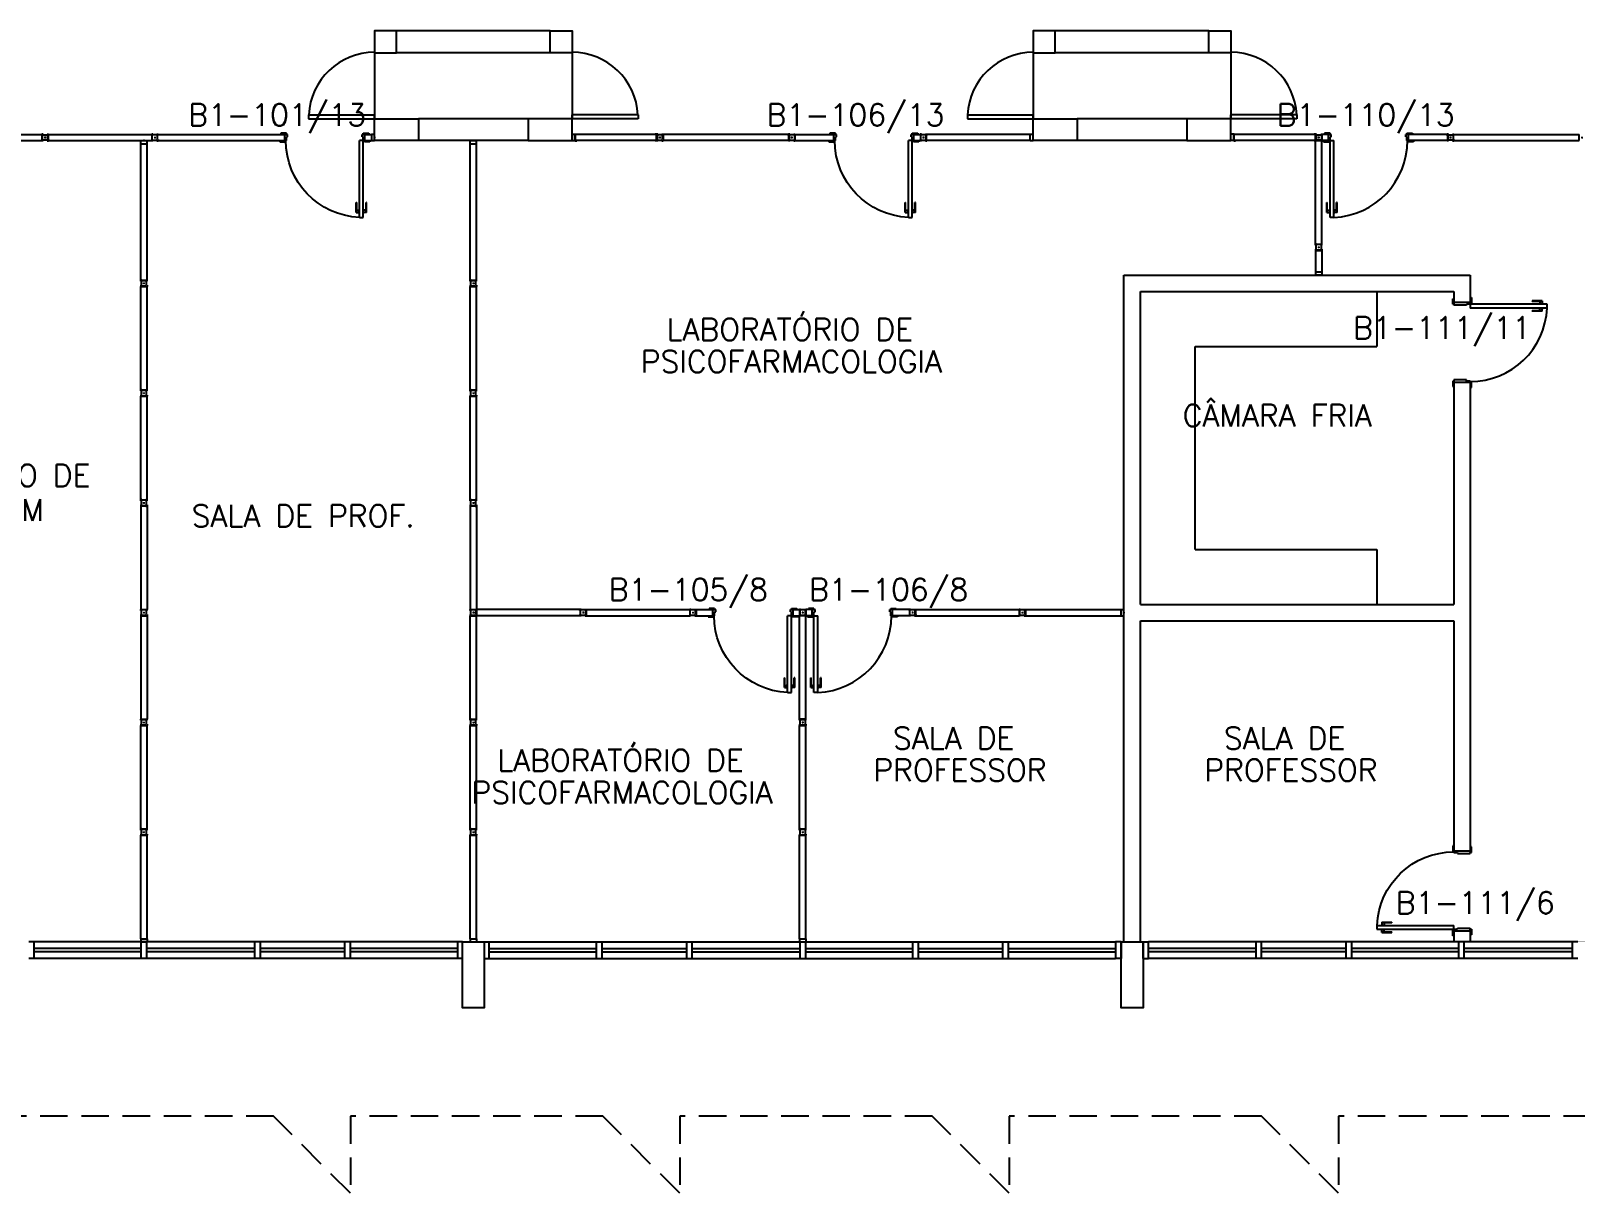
# Model space of a CAD drawing. Header units: millimetres. Extents: x 4436 to 4619, y 1272 to 1428.
# Drawn here: x 4536.43 to 4550.5, y 1333.12 to 1343.71 of the extents above; entities that cross this region are included whole.
import ezdxf

# ---------------------------------------------------------------- set-up
doc = ezdxf.new("R2010")
doc.units = ezdxf.units.MM
doc.linetypes.add('HIDDEN', pattern=[0.375, 0.25, -0.125])
for name, color, linetype in [('ALV', 2, 'Continuous'), ('ALVV', 1, 'Continuous'), ('DIV2', 2, 'Continuous'), ('ENDEREÇO', 2, 'Continuous'), ('ESTR', 3, 'Continuous'), ('JANELA', 1, 'Continuous'), ('MACANETA', 2, 'Continuous'), ('MARCO', 2, 'Continuous'), ('PEÇAS', 1, 'Continuous'), ('PORTA', 2, 'Continuous'), ('PROJ', 1, 'HIDDEN'), ('TEXTO', 2, 'Continuous'), ('ÁREA', 2, 'Continuous')]:
    doc.layers.add(name, color=color, linetype=linetype)
doc.styles.add('UNB1-100', font='simplex.shx', dxfattribs={"height": 0.2})

# ---------------------------------------------------------------- blocks, each defined once
blk = doc.blocks.new('DIV12')
for p, q in [((-0.0051, 0), (0.0051, 0)), ((0, -0.0051), (0, 0.0051)), ((0.0285, 0.0285), (1.1715, 0.0285)), ((0.0285, -0.0285), (0.0285, 0.0285)), ((1.1715, -0.0285), (1.1715, 0.0285)), ((1.1949, 0), (1.2051, 0)), ((1.2, -0.0051), (1.2, 0.0051)), ((0.0285, -0.0285), (1.1715, -0.0285))]:
    blk.add_line(p, q)
blk = doc.blocks.new('MTT')
for p, q in [((-0.029, 0.018), (-0.029, 0.029)), ((-0.019, 0.029), (-0.029, 0.029)), ((-0.024, 0.018), (-0.029, 0.018)), ((-0.024, 0.018), (-0.024, -0.019)), ((-0.019, 0.024), (-0.019, 0.029)), ((-0.019, 0.024), (0.018, 0.024)), ((-0.005, 0), (0.005, 0)), ((0, -0.005), (0, 0.005)), ((0.018, 0.024), (0.018, 0.029)), ((0.018, 0.029), (0.029, 0.029)), ((0.024, 0.018), (0.029, 0.018)), ((0.024, 0.018), (0.024, -0.019)), ((0.029, 0.018), (0.029, 0.029)), ((-0.029, -0.019), (-0.024, -0.019)), ((-0.029, -0.019), (-0.029, -0.029)), ((-0.019, -0.029), (-0.029, -0.029)), ((0.018, -0.024), (-0.019, -0.024)), ((-0.019, -0.024), (-0.019, -0.029)), ((0.018, -0.024), (0.018, -0.029)), ((0.018, -0.029), (0.029, -0.029)), ((0.029, -0.019), (0.024, -0.019)), ((0.029, -0.019), (0.029, -0.029))]:
    blk.add_line(p, q)
blk = doc.blocks.new('DIV8')
for p, q in [((0.005, 0), (-0.005, 0)), ((0, 0.005), (0, -0.005)), ((0.024, 0.019), (0.028, 0.019)), ((0.024, 0.017), (0.024, 0.019)), ((0.024, 0.017), (0.028, 0.017)), ((0.028, 0.03), (0.043, 0.03)), ((0.028, 0.03), (0.028, 0.019)), ((0.028, 0.017), (0.028, -0.016)), ((0.769, 0.028), (0.03, 0.028)), ((0.03, 0.028), (0.03, -0.028)), ((0.043, 0.028), (0.043, 0.03)), ((0.757, 0.028), (0.757, 0.03)), ((0.771, 0.03), (0.757, 0.03)), ((0.769, 0.028), (0.769, -0.028)), ((0.771, 0.03), (0.771, 0.019)), ((0.776, 0.019), (0.771, 0.019)), ((0.771, 0.017), (0.771, -0.016)), ((0.776, 0.017), (0.771, 0.017)), ((0.776, 0.017), (0.776, 0.019)), ((0.805, 0), (0.795, 0)), ((0.8, 0.005), (0.8, -0.005)), ((0.024, -0.016), (0.028, -0.016)), ((0.024, -0.019), (0.024, -0.016)), ((0.024, -0.019), (0.028, -0.019)), ((0.028, -0.019), (0.028, -0.03)), ((0.028, -0.03), (0.043, -0.03)), ((0.769, -0.028), (0.03, -0.028)), ((0.043, -0.03), (0.043, -0.028)), ((0.757, -0.03), (0.757, -0.028)), ((0.771, -0.03), (0.757, -0.03)), ((0.776, -0.016), (0.771, -0.016)), ((0.776, -0.019), (0.771, -0.019)), ((0.771, -0.019), (0.771, -0.03)), ((0.776, -0.019), (0.776, -0.016))]:
    blk.add_line(p, q)
blk = doc.blocks.new('IMTT')
for p, q in [((-0.005, 0), (0.005, 0)), ((0.029, 0.029), (0, 0.029)), ((0, -0.028), (0, 0.029)), ((0.029, -0.028), (0, -0.028))]:
    blk.add_line(p, q)
blk = doc.blocks.new('DIV10')
for p, q in [((-0.0051, 0), (0.0051, 0)), ((0, -0.0051), (0, 0.0051)), ((0.0285, 0.0285), (0.9715, 0.0285)), ((0.0285, -0.0285), (0.0285, 0.0285)), ((0.9715, -0.0285), (0.9715, 0.0285)), ((0.9949, 0), (1.0051, 0)), ((1, -0.0051), (1, 0.0051)), ((0.0285, -0.0285), (0.9715, -0.0285))]:
    blk.add_line(p, q)
blk = doc.blocks.new('DOOR70')
at = {"layer": 'MACANETA', "color": 1}
for p, q in [((-0.015, -0.565), (-0.01, -0.565)), ((-0.015, -0.655), (-0.015, -0.565)), ((-0.015, -0.655), (0.012, -0.655)), ((-0.01, -0.655), (-0.01, -0.565)), ((-0.01, -0.635), (0.012, -0.635)), ((0.012, -0.663), (0.012, -0.628)), ((0.012, -0.628), (0.015, -0.628)), ((0.012, -0.663), (0.015, -0.663)), ((0.053, -0.628), (0.05, -0.628)), ((0.053, -0.663), (0.05, -0.663)), ((0.053, -0.663), (0.053, -0.628)), ((0.075, -0.635), (0.053, -0.635)), ((0.08, -0.655), (0.053, -0.655)), ((0.08, -0.565), (0.075, -0.565)), ((0.075, -0.655), (0.075, -0.565)), ((0.08, -0.655), (0.08, -0.565))]:
    blk.add_line(p, q, dxfattribs=at)
at = {"layer": 'PORTA'}
for p, q in [((0.015, -0.7), (0.015, 0)), ((0.015, 0), (0.05, 0)), ((0.05, -0.7), (0.05, 0)), ((0.05, -0.7), (0.015, -0.7))]:
    blk.add_line(p, q, dxfattribs=at)
at = {"layer": 'PORTA', "color": 1}
blk.add_arc((0.02, 0), 0.7, 272.4563, 0, dxfattribs=at)
blk = doc.blocks.new('DIV13')
for p, q in [((-0.029, 1.272), (-0.029, 0.028)), ((-0.029, 1.272), (0.028, 1.272)), ((-0.005, 1.3), (0.005, 1.3)), ((0, 1.305), (0, 1.295)), ((0.028, 1.272), (0.028, 0.028)), ((-0.029, 0.028), (0.028, 0.028)), ((-0.005, 0), (0.005, 0)), ((0.005, 0), (-0.005, 0)), ((0.005, 0), (-0.005, 0)), ((0, 0.005), (0, -0.005)), ((0, 0.005), (0, -0.005)), ((0, 0.005), (0, -0.005))]:
    blk.add_line(p, q)
blk = doc.blocks.new('DOOR-70')
at = {"layer": 'MACANETA', "color": 1}
for p, q in [((-0.08, -0.655), (-0.08, -0.565)), ((-0.08, -0.565), (-0.075, -0.565)), ((-0.08, -0.655), (-0.053, -0.655)), ((-0.075, -0.655), (-0.075, -0.565)), ((-0.075, -0.635), (-0.053, -0.635)), ((-0.053, -0.628), (-0.05, -0.628)), ((-0.053, -0.663), (-0.053, -0.628)), ((-0.053, -0.663), (-0.05, -0.663)), ((-0.012, -0.628), (-0.015, -0.628)), ((-0.012, -0.663), (-0.015, -0.663)), ((-0.012, -0.663), (-0.012, -0.628)), ((0.01, -0.635), (-0.012, -0.635)), ((0.015, -0.655), (-0.012, -0.655)), ((0.01, -0.655), (0.01, -0.565)), ((0.015, -0.565), (0.01, -0.565)), ((0.015, -0.655), (0.015, -0.565))]:
    blk.add_line(p, q, dxfattribs=at)
at = {"layer": 'PORTA'}
for p, q in [((-0.05, -0.7), (-0.05, 0)), ((-0.015, 0), (-0.05, 0)), ((-0.015, -0.7), (-0.015, 0)), ((-0.05, -0.7), (-0.015, -0.7))]:
    blk.add_line(p, q, dxfattribs=at)
at = {"layer": 'PORTA', "color": 1}
blk.add_arc((-0.02, 0), 0.7, 180, 267.5437, dxfattribs=at)

msp = doc.modelspace()

# ---------------------------------------------------------------- linework, layer by layer
at = {"layer": 'ALV'}
for p, q in [((4541.16441, 1343.70756), (4539.76441, 1343.70756)), ((4547.16441, 1343.70756), (4545.76441, 1343.70756)), ((4541.16441, 1343.50756), (4539.76441, 1343.50756)), ((4547.16441, 1343.50756), (4545.76441, 1343.50756)), ((4540.96441, 1342.90756), (4539.96441, 1342.90756)), ((4546.96441, 1342.90756), (4545.96441, 1342.90756)), ((4540.96441, 1342.70756), (4539.96441, 1342.70756)), ((4546.96441, 1342.70756), (4545.96441, 1342.70756)), ((4546.38941, 1335.40757), (4546.38941, 1341.48256)), ((4546.38941, 1341.48256), (4549.54441, 1341.48256)), ((4549.54441, 1341.48256), (4549.54441, 1341.23256)), ((4546.53941, 1341.33256), (4549.39441, 1341.33256)), ((4546.53941, 1338.48256), (4546.53941, 1341.33256)), ((4549.39441, 1341.33256), (4549.39441, 1341.23256)), ((4549.54441, 1341.23256), (4549.39441, 1341.23256)), ((4549.54441, 1340.50256), (4549.39441, 1340.50256)), ((4549.39441, 1340.50256), (4549.39441, 1338.48256)), ((4549.54441, 1340.50256), (4549.54441, 1336.23757)), ((4546.53941, 1338.48256), (4549.39441, 1338.48256)), ((4546.53941, 1335.40757), (4546.53941, 1338.33256)), ((4546.53941, 1338.33256), (4549.39441, 1338.33256)), ((4549.39441, 1338.33256), (4549.39441, 1336.23757)), ((4549.39441, 1336.23757), (4549.54441, 1336.23757)), ((4549.39441, 1335.50757), (4549.54441, 1335.50757)), ((4549.39441, 1335.50757), (4549.39441, 1335.40757)), ((4549.54441, 1335.50757), (4549.54441, 1335.40757)), ((4536.46441, 1335.40757), (4536.41441, 1335.40757)), ((4536.46441, 1335.25757), (4536.46441, 1335.40757)), ((4537.43941, 1335.25757), (4537.43941, 1335.40757)), ((4537.48941, 1335.40757), (4537.43941, 1335.40757)), ((4537.48941, 1335.25757), (4537.48941, 1335.40757)), ((4538.47441, 1335.25757), (4538.47441, 1335.40757)), ((4538.52441, 1335.40757), (4538.47441, 1335.40757)), ((4538.52441, 1335.25757), (4538.52441, 1335.40757)), ((4539.29441, 1335.25757), (4539.29441, 1335.40757)), ((4539.34441, 1335.40757), (4539.29441, 1335.40757)), ((4539.34441, 1335.25757), (4539.34441, 1335.40757)), ((4540.32441, 1335.25757), (4540.32441, 1335.40757)), ((4540.36441, 1335.40757), (4540.32441, 1335.40757)), ((4540.36441, 1335.25757), (4540.36441, 1335.40757)), ((4540.56441, 1335.40757), (4540.56441, 1335.25757)), ((4540.56441, 1335.40757), (4540.60441, 1335.40757)), ((4540.60441, 1335.40757), (4540.60441, 1335.25757)), ((4541.58441, 1335.40757), (4541.58441, 1335.25757)), ((4541.58441, 1335.40757), (4541.63441, 1335.40757)), ((4541.63441, 1335.40757), (4541.63441, 1335.25757)), ((4542.40441, 1335.40757), (4542.40441, 1335.25757)), ((4542.40441, 1335.40757), (4542.45441, 1335.40757)), ((4542.45441, 1335.40757), (4542.45441, 1335.25757)), ((4543.43941, 1335.40757), (4543.43941, 1335.25757)), ((4543.43941, 1335.40757), (4543.48941, 1335.40757)), ((4543.48941, 1335.40757), (4543.48941, 1335.25757)), ((4544.46441, 1335.40757), (4544.46441, 1335.25757)), ((4544.46441, 1335.40757), (4544.51441, 1335.40757)), ((4544.51441, 1335.40757), (4544.51441, 1335.25757)), ((4545.28441, 1335.40757), (4545.28441, 1335.25757)), ((4545.28441, 1335.40757), (4545.33441, 1335.40757)), ((4545.33441, 1335.40757), (4545.33441, 1335.25757)), ((4546.31441, 1335.40757), (4546.31441, 1335.25757)), ((4546.36441, 1335.40757), (4546.31441, 1335.40757)), ((4546.36441, 1335.40757), (4546.36441, 1335.25757)), ((4546.56441, 1335.25757), (4546.56441, 1335.40757)), ((4546.56441, 1335.40757), (4546.61441, 1335.40757)), ((4546.61441, 1335.25757), (4546.61441, 1335.40757)), ((4547.59441, 1335.25757), (4547.59441, 1335.40757)), ((4547.64441, 1335.40757), (4547.59441, 1335.40757)), ((4547.64441, 1335.25757), (4547.64441, 1335.40757)), ((4548.41441, 1335.25757), (4548.41441, 1335.40757)), ((4548.46441, 1335.40757), (4548.41441, 1335.40757)), ((4548.46441, 1335.25757), (4548.46441, 1335.40757)), ((4549.43941, 1335.25757), (4549.43941, 1335.40757)), ((4549.48941, 1335.40757), (4549.43941, 1335.40757)), ((4549.48941, 1335.25757), (4549.48941, 1335.40757)), ((4550.47441, 1335.25757), (4550.47441, 1335.40757)), ((4550.52441, 1335.40757), (4550.47441, 1335.40757)), ((4536.46441, 1335.25757), (4536.41441, 1335.25757)), ((4537.48941, 1335.25757), (4537.43941, 1335.25757)), ((4538.52441, 1335.25757), (4538.47441, 1335.25757)), ((4539.34441, 1335.25757), (4539.29441, 1335.25757)), ((4540.36441, 1335.25757), (4540.32441, 1335.25757)), ((4540.56441, 1335.25757), (4540.60441, 1335.25757)), ((4541.58441, 1335.25757), (4541.63441, 1335.25757)), ((4542.40441, 1335.25757), (4542.45441, 1335.25757)), ((4543.43941, 1335.25757), (4543.48941, 1335.25757)), ((4544.46441, 1335.25757), (4544.51441, 1335.25757)), ((4545.28441, 1335.25757), (4545.33441, 1335.25757)), ((4546.36441, 1335.25757), (4546.31441, 1335.25757)), ((4546.56441, 1335.25757), (4546.61441, 1335.25757)), ((4547.64441, 1335.25757), (4547.59441, 1335.25757)), ((4548.46441, 1335.25757), (4548.41441, 1335.25757)), ((4549.48941, 1335.25757), (4549.43941, 1335.25757)), ((4550.52441, 1335.25757), (4550.47441, 1335.25757))]:
    msp.add_line(p, q, dxfattribs=at)
at = {"layer": 'DIV2'}
for p, q in [((4537.59291, 1342.76456), (4538.74691, 1342.76456)), ((4537.59291, 1342.70756), (4538.74691, 1342.70756)), ((4538.70191, 1342.70756), (4538.70191, 1342.69756)), ((4538.70191, 1342.69756), (4538.75191, 1342.69756)), ((4538.76191, 1342.77456), (4538.71191, 1342.77456)), ((4538.71191, 1342.77456), (4538.71191, 1342.76456)), ((4538.74691, 1342.70756), (4538.74691, 1342.76456)), ((4538.74691, 1342.76456), (4538.76191, 1342.76456)), ((4538.74691, 1342.70756), (4538.75191, 1342.70756)), ((4538.75191, 1342.69756), (4538.75191, 1342.70756)), ((4538.75191, 1342.70756), (4538.76191, 1342.70756)), ((4538.76191, 1342.76456), (4538.76191, 1342.77456)), ((4538.77191, 1342.76456), (4538.76191, 1342.76456)), ((4538.76191, 1342.70756), (4538.76191, 1342.74256)), ((4538.76191, 1342.74256), (4538.77191, 1342.74256)), ((4538.77191, 1342.74256), (4538.77191, 1342.76456)), ((4539.45191, 1342.74256), (4539.45191, 1342.76456)), ((4539.45191, 1342.76456), (4539.46191, 1342.76456)), ((4539.46191, 1342.74256), (4539.45191, 1342.74256)), ((4539.46191, 1342.76456), (4539.46191, 1342.77456)), ((4539.46191, 1342.77456), (4539.51191, 1342.77456)), ((4539.47691, 1342.76456), (4539.46191, 1342.76456)), ((4539.46191, 1342.70756), (4539.46191, 1342.74256)), ((4539.47191, 1342.70756), (4539.46191, 1342.70756)), ((4539.47191, 1342.70756), (4539.47191, 1342.69756)), ((4539.47691, 1342.70756), (4539.47191, 1342.70756)), ((4539.52191, 1342.69756), (4539.47191, 1342.69756)), ((4539.47691, 1342.76456), (4539.53591, 1342.76456)), ((4539.47691, 1342.70756), (4539.47691, 1342.76456)), ((4539.47691, 1342.70756), (4539.53591, 1342.70756)), ((4539.51191, 1342.77456), (4539.51191, 1342.76456)), ((4539.52191, 1342.70756), (4539.52191, 1342.69756)), ((4539.53591, 1342.76456), (4539.53591, 1342.70756)), ((4539.55931, 1342.73606), (4539.56951, 1342.73606)), ((4539.56441, 1342.74116), (4539.56441, 1342.73096)), ((4543.35931, 1342.73606), (4543.36951, 1342.73606)), ((4543.36441, 1342.74116), (4543.36441, 1342.73096)), ((4543.39291, 1342.76456), (4543.39291, 1342.70756)), ((4543.39291, 1342.76456), (4543.74691, 1342.76456)), ((4543.39291, 1342.70756), (4543.74691, 1342.70756)), ((4543.70191, 1342.70756), (4543.70191, 1342.69756)), ((4543.70191, 1342.69756), (4543.75191, 1342.69756)), ((4543.76191, 1342.77456), (4543.71191, 1342.77456)), ((4543.71191, 1342.77456), (4543.71191, 1342.76456)), ((4543.74691, 1342.70756), (4543.74691, 1342.76456)), ((4543.74691, 1342.76456), (4543.76191, 1342.76456)), ((4543.74691, 1342.70756), (4543.75191, 1342.70756)), ((4543.75191, 1342.69756), (4543.75191, 1342.70756)), ((4543.75191, 1342.70756), (4543.76191, 1342.70756)), ((4543.76191, 1342.76456), (4543.76191, 1342.77456)), ((4543.77191, 1342.76456), (4543.76191, 1342.76456)), ((4543.76191, 1342.70756), (4543.76191, 1342.74256)), ((4543.76191, 1342.74256), (4543.77191, 1342.74256)), ((4543.77191, 1342.74256), (4543.77191, 1342.76456)), ((4544.45191, 1342.74256), (4544.45191, 1342.76456)), ((4544.45191, 1342.76456), (4544.46191, 1342.76456)), ((4544.46191, 1342.74256), (4544.45191, 1342.74256)), ((4544.46191, 1342.76456), (4544.46191, 1342.77456)), ((4544.46191, 1342.77456), (4544.51191, 1342.77456)), ((4544.47691, 1342.76456), (4544.46191, 1342.76456)), ((4544.46191, 1342.70756), (4544.46191, 1342.74256)), ((4544.47191, 1342.70756), (4544.46191, 1342.70756)), ((4544.47691, 1342.70756), (4544.47191, 1342.70756)), ((4544.47191, 1342.70756), (4544.47191, 1342.69756)), ((4544.52191, 1342.69756), (4544.47191, 1342.69756)), ((4544.47691, 1342.76456), (4544.53591, 1342.76456)), ((4544.47691, 1342.70756), (4544.47691, 1342.76456)), ((4544.47691, 1342.70756), (4544.53591, 1342.70756)), ((4544.51191, 1342.77456), (4544.51191, 1342.76456)), ((4544.52191, 1342.70756), (4544.52191, 1342.69756)), ((4544.53591, 1342.76456), (4544.53591, 1342.70756)), ((4544.55931, 1342.73606), (4544.56951, 1342.73606)), ((4544.56441, 1342.74116), (4544.56441, 1342.73096)), ((4548.16951, 1342.73606), (4548.15931, 1342.73606)), ((4548.16441, 1342.74116), (4548.16441, 1342.73096)), ((4548.19291, 1342.76456), (4548.19291, 1342.70756)), ((4548.25191, 1342.76456), (4548.19291, 1342.76456)), ((4548.25191, 1342.70756), (4548.19291, 1342.70756)), ((4548.20691, 1342.70756), (4548.20691, 1342.69756)), ((4548.20691, 1342.69756), (4548.25691, 1342.69756)), ((4548.26691, 1342.77456), (4548.21691, 1342.77456)), ((4548.21691, 1342.77456), (4548.21691, 1342.76456)), ((4548.25191, 1342.70756), (4548.25191, 1342.76456)), ((4548.25191, 1342.76456), (4548.26691, 1342.76456)), ((4548.25191, 1342.70756), (4548.25691, 1342.70756)), ((4548.25691, 1342.69756), (4548.25691, 1342.70756)), ((4548.25691, 1342.70756), (4548.26691, 1342.70756)), ((4548.26691, 1342.76456), (4548.26691, 1342.77456)), ((4548.27691, 1342.76456), (4548.26691, 1342.76456)), ((4548.26691, 1342.70756), (4548.26691, 1342.74256)), ((4548.26691, 1342.74256), (4548.27691, 1342.74256)), ((4548.27691, 1342.74256), (4548.27691, 1342.76456)), ((4548.95691, 1342.74256), (4548.95691, 1342.76456)), ((4548.95691, 1342.76456), (4548.96691, 1342.76456)), ((4548.96691, 1342.74256), (4548.95691, 1342.74256)), ((4548.96691, 1342.76456), (4548.96691, 1342.77456)), ((4548.96691, 1342.77456), (4549.01691, 1342.77456)), ((4548.98191, 1342.76456), (4548.96691, 1342.76456)), ((4548.96691, 1342.70756), (4548.96691, 1342.74256)), ((4548.97691, 1342.70756), (4548.96691, 1342.70756)), ((4548.97691, 1342.69756), (4548.97691, 1342.70756)), ((4548.98191, 1342.70756), (4548.97691, 1342.70756)), ((4549.02691, 1342.69756), (4548.97691, 1342.69756)), ((4549.33591, 1342.76456), (4548.98191, 1342.76456)), ((4548.98191, 1342.70756), (4548.98191, 1342.76456)), ((4549.33591, 1342.70756), (4548.98191, 1342.70756)), ((4549.01691, 1342.77456), (4549.01691, 1342.76456)), ((4549.02691, 1342.70756), (4549.02691, 1342.69756)), ((4549.33591, 1342.76456), (4549.33591, 1342.70756)), ((4549.36951, 1342.73606), (4549.35931, 1342.73606)), ((4549.36441, 1342.74116), (4549.36441, 1342.73096)), ((4548.13591, 1341.70741), (4548.13591, 1341.51106)), ((4548.13591, 1341.70741), (4548.19291, 1341.70741)), ((4548.19291, 1341.70741), (4548.19291, 1341.51106)), ((4548.13591, 1341.51106), (4548.19291, 1341.51106)), ((4542.49291, 1338.43606), (4542.64691, 1338.43606)), ((4542.49291, 1338.43606), (4542.49291, 1338.37906)), ((4542.61191, 1338.44606), (4542.61191, 1338.43606)), ((4542.66191, 1338.44606), (4542.61191, 1338.44606)), ((4542.64691, 1338.43606), (4542.66191, 1338.43606)), ((4542.64691, 1338.37906), (4542.64691, 1338.43606)), ((4542.66191, 1338.43606), (4542.66191, 1338.44606)), ((4542.67191, 1338.43606), (4542.66191, 1338.43606)), ((4542.67191, 1338.41406), (4542.67191, 1338.43606)), ((4543.35191, 1338.43606), (4543.36191, 1338.43606)), ((4543.35191, 1338.41406), (4543.35191, 1338.43606)), ((4543.36191, 1338.44606), (4543.41191, 1338.44606)), ((4543.36191, 1338.43606), (4543.36191, 1338.44606)), ((4543.37691, 1338.43606), (4543.36191, 1338.43606)), ((4543.37691, 1338.43606), (4543.43591, 1338.43606)), ((4543.37691, 1338.37906), (4543.37691, 1338.43606)), ((4543.41191, 1338.44606), (4543.41191, 1338.43606)), ((4543.43591, 1338.43606), (4543.43591, 1338.37906)), ((4543.49291, 1338.43606), (4543.49291, 1338.37906)), ((4543.55191, 1338.43606), (4543.49291, 1338.43606)), ((4543.51691, 1338.44606), (4543.51691, 1338.43606)), ((4543.56691, 1338.44606), (4543.51691, 1338.44606)), ((4543.55191, 1338.43606), (4543.56691, 1338.43606)), ((4543.55191, 1338.37906), (4543.55191, 1338.43606)), ((4543.56691, 1338.43606), (4543.56691, 1338.44606)), ((4543.57691, 1338.43606), (4543.56691, 1338.43606)), ((4543.57691, 1338.41406), (4543.57691, 1338.43606)), ((4544.25691, 1338.43606), (4544.26691, 1338.43606)), ((4544.25691, 1338.41406), (4544.25691, 1338.43606)), ((4544.26691, 1338.44606), (4544.31691, 1338.44606)), ((4544.26691, 1338.43606), (4544.26691, 1338.44606)), ((4544.28191, 1338.43606), (4544.26691, 1338.43606)), ((4544.43591, 1338.43606), (4544.28191, 1338.43606)), ((4544.28191, 1338.37906), (4544.28191, 1338.43606)), ((4544.31691, 1338.44606), (4544.31691, 1338.43606)), ((4544.43591, 1338.43606), (4544.43591, 1338.37906)), ((4545.49291, 1338.43606), (4546.36091, 1338.43606)), ((4545.49291, 1338.43606), (4545.49291, 1338.37906)), ((4546.36091, 1338.43606), (4546.36091, 1338.37906)), ((4542.45931, 1338.40756), (4542.46951, 1338.40756)), ((4542.46441, 1338.41266), (4542.46441, 1338.40246)), ((4542.49291, 1338.37906), (4542.64691, 1338.37906)), ((4542.60191, 1338.37906), (4542.60191, 1338.36906)), ((4542.60191, 1338.36906), (4542.65191, 1338.36906)), ((4542.64691, 1338.37906), (4542.65191, 1338.37906)), ((4542.65191, 1338.37906), (4542.66191, 1338.37906)), ((4542.65191, 1338.36906), (4542.65191, 1338.37906)), ((4542.66191, 1338.41406), (4542.67191, 1338.41406)), ((4542.66191, 1338.37906), (4542.66191, 1338.41406)), ((4543.36191, 1338.41406), (4543.35191, 1338.41406)), ((4543.36191, 1338.37906), (4543.36191, 1338.41406)), ((4543.37191, 1338.37906), (4543.36191, 1338.37906)), ((4543.37691, 1338.37906), (4543.37191, 1338.37906)), ((4543.37191, 1338.36906), (4543.37191, 1338.37906)), ((4543.42191, 1338.36906), (4543.37191, 1338.36906)), ((4543.37691, 1338.37906), (4543.43591, 1338.37906)), ((4543.42191, 1338.37906), (4543.42191, 1338.36906)), ((4543.46951, 1338.40756), (4543.45931, 1338.40756)), ((4543.45931, 1338.40756), (4543.46951, 1338.40756)), ((4543.46441, 1338.41266), (4543.46441, 1338.40246)), ((4543.46441, 1338.41266), (4543.46441, 1338.40246)), ((4543.55191, 1338.37906), (4543.49291, 1338.37906)), ((4543.50691, 1338.37906), (4543.50691, 1338.36906)), ((4543.50691, 1338.36906), (4543.55691, 1338.36906)), ((4543.55191, 1338.37906), (4543.55691, 1338.37906)), ((4543.55691, 1338.37906), (4543.56691, 1338.37906)), ((4543.55691, 1338.36906), (4543.55691, 1338.37906)), ((4543.56691, 1338.41406), (4543.57691, 1338.41406)), ((4543.56691, 1338.37906), (4543.56691, 1338.41406)), ((4544.26691, 1338.41406), (4544.25691, 1338.41406)), ((4544.26691, 1338.37906), (4544.26691, 1338.41406)), ((4544.27691, 1338.37906), (4544.26691, 1338.37906)), ((4544.28191, 1338.37906), (4544.27691, 1338.37906)), ((4544.27691, 1338.36906), (4544.27691, 1338.37906)), ((4544.32691, 1338.36906), (4544.27691, 1338.36906)), ((4544.43591, 1338.37906), (4544.28191, 1338.37906)), ((4544.32691, 1338.37906), (4544.32691, 1338.36906)), ((4544.46951, 1338.40756), (4544.45931, 1338.40756)), ((4544.46441, 1338.41266), (4544.46441, 1338.40246)), ((4545.45931, 1338.40756), (4545.46951, 1338.40756)), ((4545.46441, 1338.41266), (4545.46441, 1338.40246)), ((4545.49291, 1338.37906), (4546.36091, 1338.37906)), ((4546.38431, 1338.40756), (4546.39451, 1338.40756)), ((4546.38941, 1338.41266), (4546.38941, 1338.40246))]:
    msp.add_line(p, q, dxfattribs=at)
at = {"layer": 'ESTR'}
for points in [[(4539.76441, 1343.50756), (4539.76441, 1343.70756), (4539.56441, 1343.70756), (4539.56441, 1343.50756)], [(4541.16441, 1343.50756), (4541.16441, 1343.70756), (4541.36441, 1343.70756), (4541.36441, 1343.50756)], [(4545.76441, 1343.50756), (4545.76441, 1343.70756), (4545.56441, 1343.70756), (4545.56441, 1343.50756)], [(4547.16441, 1343.50756), (4547.16441, 1343.70756), (4547.36441, 1343.70756), (4547.36441, 1343.50756)], [(4539.56441, 1342.70756), (4539.56441, 1342.90756), (4539.96441, 1342.90756), (4539.96441, 1342.70756)], [(4541.36441, 1342.70756), (4541.36441, 1342.90756), (4540.96441, 1342.90756), (4540.96441, 1342.70756)], [(4545.56441, 1342.70756), (4545.56441, 1342.90756), (4545.96441, 1342.90756), (4545.96441, 1342.70756)], [(4547.36441, 1342.70756), (4547.36441, 1342.90756), (4546.96441, 1342.90756), (4546.96441, 1342.70756)], [(4540.56441, 1335.40757), (4540.56441, 1334.80757), (4540.36441, 1334.80757), (4540.36441, 1335.40757)], [(4546.56441, 1335.40757), (4546.56441, 1334.80757), (4546.36441, 1334.80757), (4546.36441, 1335.40757)]]:
    msp.add_lwpolyline(points, close=True, dxfattribs=at)
at = {"layer": 'JANELA', "color": 1}
for p, q in [((4537.43941, 1335.40757), (4536.46441, 1335.40757)), ((4537.43941, 1335.34757), (4536.46441, 1335.34757)), ((4538.47441, 1335.40757), (4537.48941, 1335.40757)), ((4538.47441, 1335.34757), (4537.48941, 1335.34757)), ((4539.29441, 1335.40757), (4538.52441, 1335.40757)), ((4539.29441, 1335.34757), (4538.52441, 1335.34757)), ((4540.32441, 1335.40757), (4539.34441, 1335.40757)), ((4540.32441, 1335.34757), (4539.34441, 1335.34757)), ((4540.60441, 1335.40757), (4541.58441, 1335.40757)), ((4540.60441, 1335.34757), (4541.58441, 1335.34757)), ((4541.63441, 1335.40757), (4542.40441, 1335.40757)), ((4541.63441, 1335.34757), (4542.40441, 1335.34757)), ((4542.45441, 1335.40757), (4543.43941, 1335.40757)), ((4542.45441, 1335.34757), (4543.43941, 1335.34757)), ((4543.48941, 1335.40757), (4544.46441, 1335.40757)), ((4543.48941, 1335.34757), (4544.46441, 1335.34757)), ((4544.51441, 1335.40757), (4545.28441, 1335.40757)), ((4544.51441, 1335.34757), (4545.28441, 1335.34757)), ((4545.33441, 1335.40757), (4546.31441, 1335.40757)), ((4545.33441, 1335.34757), (4546.31441, 1335.34757)), ((4547.59441, 1335.40757), (4546.61441, 1335.40757)), ((4547.59441, 1335.34757), (4546.61441, 1335.34757)), ((4548.41441, 1335.40757), (4547.64441, 1335.40757)), ((4548.41441, 1335.34757), (4547.64441, 1335.34757)), ((4549.43941, 1335.40757), (4548.46441, 1335.40757)), ((4549.43941, 1335.34757), (4548.46441, 1335.34757)), ((4550.47441, 1335.40757), (4549.48941, 1335.40757)), ((4550.47441, 1335.34757), (4549.48941, 1335.34757)), ((4537.43941, 1335.31757), (4536.46441, 1335.31757)), ((4537.43941, 1335.25757), (4536.46441, 1335.25757)), ((4538.47441, 1335.31757), (4537.48941, 1335.31757)), ((4538.47441, 1335.25757), (4537.48941, 1335.25757)), ((4539.29441, 1335.31757), (4538.52441, 1335.31757)), ((4539.29441, 1335.25757), (4538.52441, 1335.25757)), ((4540.32441, 1335.31757), (4539.34441, 1335.31757)), ((4540.32441, 1335.25757), (4539.34441, 1335.25757)), ((4540.60441, 1335.31757), (4541.58441, 1335.31757)), ((4540.60441, 1335.25757), (4541.58441, 1335.25757)), ((4541.63441, 1335.31757), (4542.40441, 1335.31757)), ((4541.63441, 1335.25757), (4542.40441, 1335.25757)), ((4542.45441, 1335.31757), (4543.43941, 1335.31757)), ((4542.45441, 1335.25757), (4543.43941, 1335.25757)), ((4543.48941, 1335.31757), (4544.46441, 1335.31757)), ((4543.48941, 1335.25757), (4544.46441, 1335.25757)), ((4544.51441, 1335.31757), (4545.28441, 1335.31757)), ((4544.51441, 1335.25757), (4545.28441, 1335.25757)), ((4545.33441, 1335.31757), (4546.31441, 1335.31757)), ((4545.33441, 1335.25757), (4546.31441, 1335.25757)), ((4547.59441, 1335.31757), (4546.61441, 1335.31757)), ((4547.59441, 1335.25757), (4546.61441, 1335.25757)), ((4548.41441, 1335.31757), (4547.64441, 1335.31757)), ((4548.41441, 1335.25757), (4547.64441, 1335.25757)), ((4549.43941, 1335.31757), (4548.46441, 1335.31757)), ((4549.43941, 1335.25757), (4548.46441, 1335.25757)), ((4550.47441, 1335.31757), (4549.48941, 1335.31757)), ((4550.47441, 1335.25757), (4549.48941, 1335.25757))]:
    msp.add_line(p, q, dxfattribs=at)
at = {"layer": 'MARCO'}
for p, q in [((4549.38441, 1341.21756), (4549.38441, 1341.26756)), ((4549.38441, 1341.26756), (4549.39441, 1341.26756)), ((4549.54441, 1341.27756), (4549.55441, 1341.27756)), ((4549.55441, 1341.27756), (4549.55441, 1341.22756)), ((4549.39441, 1341.21756), (4549.38441, 1341.21756)), ((4549.39441, 1341.23256), (4549.39441, 1341.21756)), ((4549.39441, 1341.20756), (4549.39441, 1341.21756)), ((4549.50941, 1341.20756), (4549.39441, 1341.20756)), ((4549.54441, 1341.21756), (4549.50941, 1341.21756)), ((4549.50941, 1341.21756), (4549.50941, 1341.20756)), ((4549.54441, 1341.23256), (4549.54441, 1341.22756)), ((4549.55441, 1341.22756), (4549.54441, 1341.22756)), ((4549.54441, 1341.22756), (4549.54441, 1341.21756)), ((4549.39441, 1340.51756), (4549.38441, 1340.51756)), ((4549.38441, 1340.51756), (4549.38441, 1340.46756)), ((4549.38441, 1340.46756), (4549.39441, 1340.46756)), ((4549.50941, 1340.52756), (4549.39441, 1340.52756)), ((4549.39441, 1340.52756), (4549.39441, 1340.51756)), ((4549.39441, 1340.50256), (4549.39441, 1340.51756)), ((4549.50941, 1340.51756), (4549.50941, 1340.52756)), ((4549.54441, 1340.51756), (4549.50941, 1340.51756)), ((4549.54441, 1340.50756), (4549.54441, 1340.51756)), ((4549.55441, 1340.50756), (4549.54441, 1340.50756)), ((4549.54441, 1340.50256), (4549.54441, 1340.50756)), ((4549.54441, 1340.45756), (4549.55441, 1340.45756)), ((4549.55441, 1340.45756), (4549.55441, 1340.50756)), ((4549.39441, 1336.28257), (4549.38441, 1336.28257)), ((4549.38441, 1336.28257), (4549.38441, 1336.23257)), ((4549.38441, 1336.23257), (4549.39441, 1336.23257)), ((4549.39441, 1336.23757), (4549.39441, 1336.23257)), ((4549.39441, 1336.23257), (4549.39441, 1336.22257)), ((4549.39441, 1336.22257), (4549.42941, 1336.22257)), ((4549.42941, 1336.22257), (4549.42941, 1336.21257)), ((4549.42941, 1336.21257), (4549.54441, 1336.21257)), ((4549.55441, 1336.27257), (4549.54441, 1336.27257)), ((4549.54441, 1336.23757), (4549.54441, 1336.22257)), ((4549.54441, 1336.21257), (4549.54441, 1336.22257)), ((4549.54441, 1336.22257), (4549.55441, 1336.22257)), ((4549.55441, 1336.22257), (4549.55441, 1336.27257)), ((4549.38441, 1335.46257), (4549.38441, 1335.51257)), ((4549.38441, 1335.51257), (4549.39441, 1335.51257)), ((4549.39441, 1335.51257), (4549.39441, 1335.52257)), ((4549.39441, 1335.52257), (4549.42941, 1335.52257)), ((4549.39441, 1335.50757), (4549.39441, 1335.51257)), ((4549.42941, 1335.52257), (4549.42941, 1335.53257)), ((4549.42941, 1335.53257), (4549.54441, 1335.53257)), ((4549.54441, 1335.53257), (4549.54441, 1335.52257)), ((4549.54441, 1335.52257), (4549.55441, 1335.52257)), ((4549.54441, 1335.50757), (4549.54441, 1335.52257)), ((4549.55441, 1335.47257), (4549.54441, 1335.47257)), ((4549.55441, 1335.52257), (4549.55441, 1335.47257)), ((4549.39441, 1335.46257), (4549.38441, 1335.46257))]:
    msp.add_line(p, q, dxfattribs=at)
at = {"layer": 'PEÇAS'}
for p, q in [((4548.69441, 1341.33256), (4548.69441, 1340.83256)), ((4547.03941, 1340.83256), (4548.69441, 1340.83256)), ((4547.03941, 1338.98256), (4547.03941, 1340.83256)), ((4547.03941, 1338.98256), (4548.69441, 1338.98256)), ((4548.69441, 1338.98256), (4548.69441, 1338.48256))]:
    msp.add_line(p, q, dxfattribs=at)
at = {"layer": 'PORTA', "color": 2}
for p, q in [((4539.56441, 1343.50756), (4539.56441, 1342.90756)), ((4539.56441, 1343.50756), (4539.56441, 1342.90756)), ((4541.36441, 1343.50756), (4541.36441, 1342.90756)), ((4541.36441, 1343.50756), (4541.36441, 1342.90756)), ((4545.56441, 1343.50756), (4545.56441, 1342.90756)), ((4545.56441, 1343.50756), (4545.56441, 1342.90756)), ((4547.36441, 1343.50756), (4547.36441, 1342.90756)), ((4547.36441, 1343.50756), (4547.36441, 1342.90756))]:
    msp.add_line(p, q, dxfattribs=at)
at = {"layer": 'PORTA'}
for p, q in [((4538.96441, 1342.94257), (4539.56441, 1342.94257)), ((4538.96441, 1342.94257), (4538.96441, 1342.90756)), ((4538.96441, 1342.94257), (4539.56441, 1342.94257)), ((4538.96441, 1342.94257), (4538.96441, 1342.90756)), ((4538.96441, 1342.94257), (4538.96441, 1342.90756)), ((4539.56441, 1342.90756), (4539.56441, 1342.94257)), ((4539.56441, 1342.90756), (4539.56441, 1342.94257)), ((4539.56441, 1342.90756), (4539.56441, 1342.94257)), ((4541.36441, 1342.90756), (4541.36441, 1342.94257)), ((4541.96442, 1342.94257), (4541.36441, 1342.94257)), ((4541.96442, 1342.94257), (4541.36441, 1342.94257)), ((4541.36441, 1342.90756), (4541.36441, 1342.94257)), ((4541.36441, 1342.90756), (4541.36441, 1342.94257)), ((4541.96442, 1342.94257), (4541.96442, 1342.90756)), ((4541.96442, 1342.94257), (4541.96442, 1342.90756)), ((4541.96442, 1342.94257), (4541.96442, 1342.90756)), ((4544.96441, 1342.94257), (4545.56441, 1342.94257)), ((4544.96441, 1342.94257), (4544.96441, 1342.90756)), ((4544.96441, 1342.94257), (4545.56441, 1342.94257)), ((4544.96441, 1342.94257), (4544.96441, 1342.90756)), ((4544.96441, 1342.94257), (4544.96441, 1342.90756)), ((4545.56441, 1342.90756), (4545.56441, 1342.94257)), ((4545.56441, 1342.90756), (4545.56441, 1342.94257)), ((4545.56441, 1342.90756), (4545.56441, 1342.94257)), ((4547.36441, 1342.90756), (4547.36441, 1342.94257)), ((4547.96442, 1342.94257), (4547.36441, 1342.94257)), ((4547.96442, 1342.94257), (4547.36441, 1342.94257)), ((4547.36441, 1342.90756), (4547.36441, 1342.94257)), ((4547.36441, 1342.90756), (4547.36441, 1342.94257)), ((4547.96442, 1342.94257), (4547.96442, 1342.90756)), ((4547.96442, 1342.94257), (4547.96442, 1342.90756)), ((4547.96442, 1342.94257), (4547.96442, 1342.90756)), ((4538.96441, 1342.90756), (4539.56441, 1342.90756)), ((4538.96441, 1342.90756), (4539.56441, 1342.90756)), ((4541.96442, 1342.90756), (4541.36441, 1342.90756)), ((4541.96442, 1342.90756), (4541.36441, 1342.90756)), ((4544.96441, 1342.90756), (4545.56441, 1342.90756)), ((4544.96441, 1342.90756), (4545.56441, 1342.90756)), ((4547.96442, 1342.90756), (4547.36441, 1342.90756)), ((4547.96442, 1342.90756), (4547.36441, 1342.90756))]:
    msp.add_line(p, q, dxfattribs=at)
at = {"layer": 'PORTA', "color": 1}
for centre, start, end in [((4539.56441, 1342.91256), 90, 177.134009), ((4539.56441, 1342.91256), 90, 177.134009), ((4541.36441, 1342.91256), 2.865991, 90), ((4541.36441, 1342.91256), 2.865991, 90), ((4545.56441, 1342.91256), 90, 177.134009), ((4545.56441, 1342.91256), 90, 177.134009), ((4547.36441, 1342.91256), 2.865991, 90), ((4547.36441, 1342.91256), 2.865991, 90)]:
    msp.add_arc(centre, 0.60001, start, end, dxfattribs=at)
at = {"layer": 'PROJ'}
for p, q in [((4538.64441, 1333.81845), (4536.34441, 1333.81845)), ((4539.34441, 1333.11845), (4538.64441, 1333.81845)), ((4541.64441, 1333.81845), (4539.34441, 1333.81845)), ((4539.34441, 1333.81845), (4539.34441, 1333.11845)), ((4542.34441, 1333.11845), (4541.64441, 1333.81845)), ((4544.64441, 1333.81845), (4542.34441, 1333.81845)), ((4542.34441, 1333.81845), (4542.34441, 1333.11845)), ((4545.34441, 1333.11845), (4544.64441, 1333.81845)), ((4547.64441, 1333.81845), (4545.34441, 1333.81845)), ((4545.34441, 1333.81845), (4545.34441, 1333.11845)), ((4548.34441, 1333.11845), (4547.64441, 1333.81845)), ((4548.34441, 1333.11845), (4547.64441, 1333.81845)), ((4550.64441, 1333.81845), (4548.34441, 1333.81845)), ((4548.34441, 1333.81845), (4548.34441, 1333.11845)), ((4548.34441, 1333.81845), (4548.34441, 1333.11845))]:
    msp.add_line(p, q, dxfattribs=at)
at = {"layer": 'ÁREA', "const_width": 0.001}
msp.add_lwpolyline([(4548.19291, 1342.70741), (4558.38941, 1342.70756), (4558.38941, 1335.40756), (4546.53941, 1335.40757), (4546.53941, 1341.48256), (4548.19291, 1341.48256)], close=True, dxfattribs=at)

# ---------------------------------------------------------------- block references
at = {"layer": 'ALVV', "xscale": -1, "rotation": 359.9999999948553}
for p in [(4539.47691, 1342.70756), (4544.47691, 1342.70756), (4543.37691, 1338.37906)]:
    msp.add_blockref('DOOR70', p, dxfattribs=at)
at = {"layer": 'ALVV'}
for p in [(4548.25191, 1342.70756), (4543.55191, 1338.37906)]:
    msp.add_blockref('DOOR70', p, dxfattribs=at)
at = {"layer": 'DIV2'}
for name, p in [('DIV12', (4535.36441, 1342.73606)), ('IMTT', (4547.36441, 1342.73606)), ('MTT', (4548.16441, 1342.73606)), ('MTT', (4549.36441, 1342.73606)), ('DIV12', (4549.36441, 1342.73606))]:
    msp.add_blockref(name, p, dxfattribs=at)
for name, p, rotation in [('MTT', (4536.56441, 1342.73606), 180), ('IMTT', (4537.46441, 1342.70762), 270), ('IMTT', (4540.46441, 1342.70756), 270), ('DIV12', (4543.36441, 1342.73606), 180), ('IMTT', (4548.16441, 1341.48256), 90), ('DIV10', (4537.46441, 1339.40756), 270), ('DIV10', (4540.46441, 1339.40751), 270), ('DIV10', (4541.46441, 1338.40756), 180), ('DIV10', (4537.46441, 1338.40756), 270), ('DIV10', (4543.46441, 1337.40756), 90)]:
    msp.add_blockref(name, p, dxfattribs=dict(at, rotation=rotation))
at = {"layer": 'DIV2', "xscale": -1}
for name, p, rotation in [('DIV10', (4536.56441, 1342.73606), 180), ('DIV13', (4537.46441, 1342.70762), 180), ('MTT', (4537.56441, 1342.73606), 180), ('DIV13', (4540.46441, 1342.70756), 180), ('DIV8', (4541.36441, 1342.73606), 180), ('IMTT', (4541.36441, 1342.73606), 180), ('MTT', (4542.16441, 1342.73606), 180), ('MTT', (4544.56441, 1342.73606), 180), ('DIV8', (4547.36441, 1342.73606), 180), ('DIV10', (4548.16441, 1341.73591), 270), ('MTT', (4548.16441, 1341.73591), 180), ('MTT', (4537.46441, 1341.40756), 180), ('DIV10', (4537.46441, 1340.40756), 270), ('MTT', (4540.46441, 1341.40751), 180), ('DIV10', (4540.46441, 1340.40751), 270), ('MTT', (4537.46441, 1340.40756), 180), ('DIV10', (4537.46441, 1339.40756), 270), ('MTT', (4540.46441, 1340.40751), 180), ('DIV10', (4540.46441, 1339.40751), 270), ('MTT', (4537.46441, 1339.40756), 180), ('MTT', (4540.46441, 1339.40751), 180), ('MTT', (4537.46441, 1338.40756), 180), ('MTT', (4540.46441, 1338.40756), 180), ('MTT', (4541.46441, 1338.40756), 180), ('DIV10', (4541.46441, 1338.40756), 180), ('MTT', (4542.46441, 1338.40756), 180), ('MTT', (4543.46441, 1338.40756), 180), ('MTT', (4544.46441, 1338.40756), 180), ('DIV10', (4544.46441, 1338.40756), 180), ('MTT', (4545.46441, 1338.40756), 180), ('DIV10', (4540.46441, 1337.40756), 270), ('MTT', (4537.46441, 1337.40756), 180), ('DIV10', (4537.46441, 1336.40756), 270), ('MTT', (4540.46441, 1337.40756), 180), ('DIV10', (4540.46441, 1336.40756), 270), ('MTT', (4543.46441, 1337.40756), 180), ('DIV10', (4543.46441, 1336.40756), 270), ('MTT', (4537.46441, 1336.40756), 180), ('DIV10', (4537.46441, 1335.40756), 270), ('MTT', (4540.46441, 1336.40756), 180), ('DIV10', (4540.46441, 1335.40756), 270), ('MTT', (4543.46441, 1336.40756), 180), ('DIV10', (4543.46441, 1335.40756), 270), ('IMTT', (4537.46441, 1335.40756), 270), ('IMTT', (4540.46441, 1335.40756), 270), ('IMTT', (4543.46441, 1335.40756), 270)]:
    msp.add_blockref(name, p, dxfattribs=dict(at, rotation=rotation))
for name, p in [('IMTT', (4539.56441, 1342.73606)), ('MTT', (4543.36441, 1342.73606)), ('DIV10', (4545.56441, 1342.73606)), ('IMTT', (4545.56441, 1342.73606)), ('IMTT', (4546.38941, 1338.40756))]:
    msp.add_blockref(name, p, dxfattribs=at)
at = {"layer": 'PORTA', "rotation": 90.00000000771712}
msp.add_blockref('DOOR-70', (4549.54441, 1341.23256), dxfattribs=at)
at = {"layer": 'PORTA', "xscale": -1, "rotation": 269.9999999922828}
msp.add_blockref('DOOR70', (4549.39441, 1335.50757), dxfattribs=at)

# ---------------------------------------------------------------- texts
at = {"layer": 'ENDEREÇO', "style": 'UNB1-100'}
for s, p in [('B1-101/13', (4537.86795, 1342.84284)), ('B1-106/13', (4543.13545, 1342.84284)), ('B1-110/13', (4547.78219, 1342.84284)), ('B1-111/11', (4548.47763, 1340.90268)), ('B1-105/8', (4541.69809, 1338.51767)), ('B1-106/8', (4543.52281, 1338.51767)), ('B1-111/6', (4548.86557, 1335.66453))]:
    msp.add_text(s, height=0.2, dxfattribs=at).set_placement(p)
at = {"layer": 'TEXTO', "style": 'UNB1-100'}
for s, p in [('LABORATÓRIO DE  ', (4542.2244, 1340.8873)), ('PSICOFARMACOLOGIA', (4541.98972, 1340.59471)), ('CÂMARA FRIA', (4546.92551, 1340.10255)), ('LABORATÓRIO DE', (4534.73155, 1339.55691)), ('PESQUISA EM', (4534.762, 1339.24231)), ('SALA DE PROF.', (4537.8987, 1339.18891)), ('SALA DE', (4544.28651, 1337.16386)), ('SALA DE', (4547.30081, 1337.16386)), ('LABORATÓRIO DE  ', (4540.68243, 1336.96163)), ('PROFESSOR', (4544.10812, 1336.87225)), ('PROFESSOR', (4547.12243, 1336.87225)), ('PSICOFARMACOLOGIA', (4540.44774, 1336.66903))]:
    msp.add_text(s, height=0.2, dxfattribs=at).set_placement(p)

doc.saveas('drawing.dxf')
